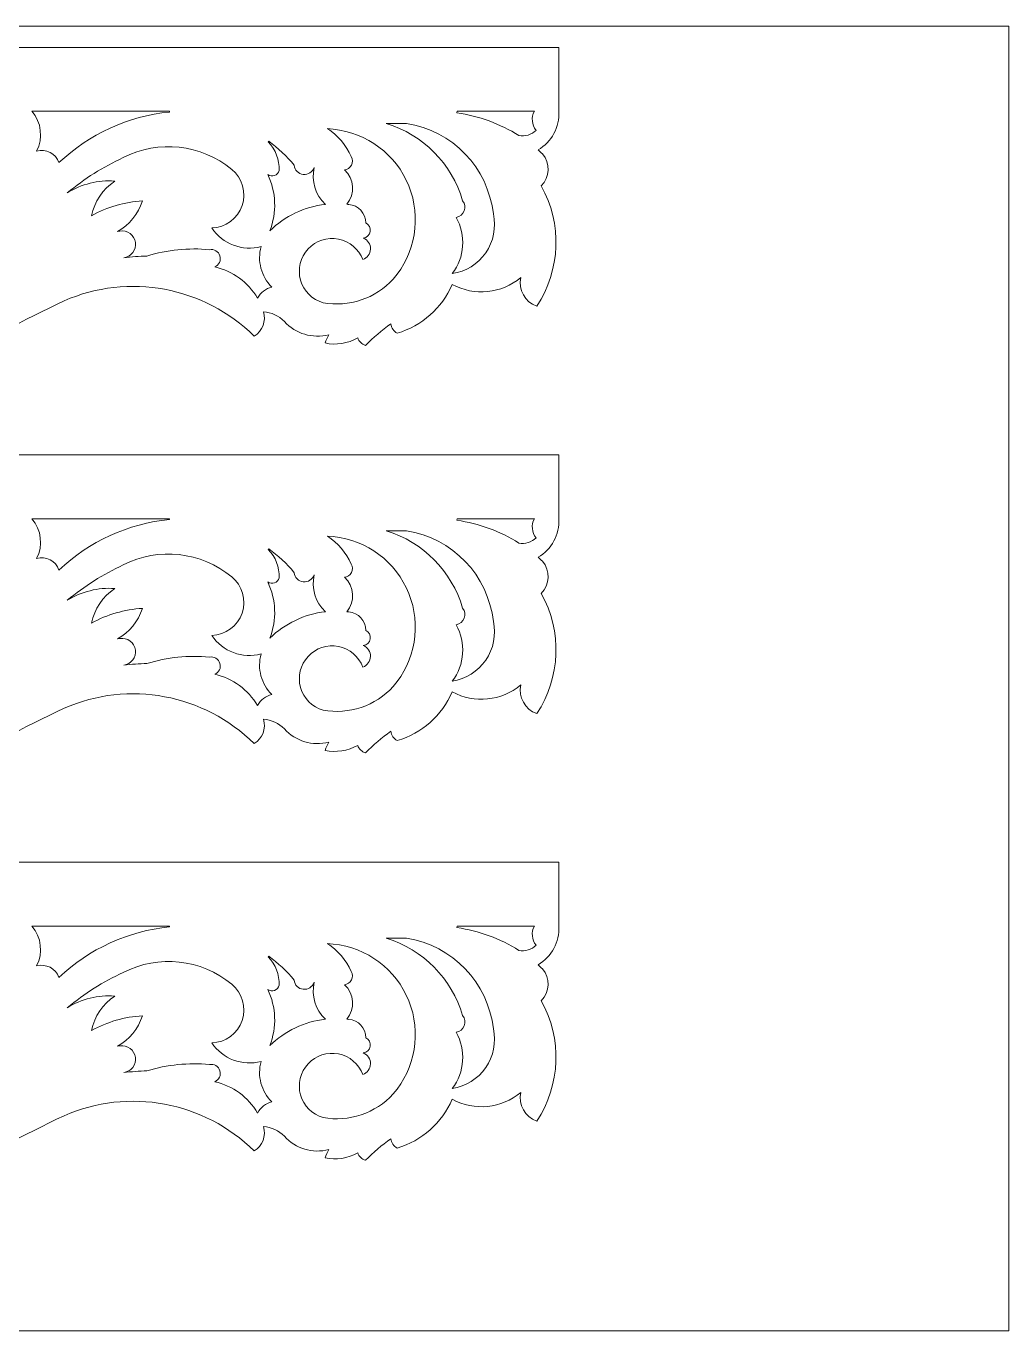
# Model space of a CAD drawing. Header units: millimetres. Extents: x 4866 to 5110, y 114 to 375.
# Drawn here: x 5018.3 to 5110.1, y 114.1 to 236.1 of the extents above; entities that cross this region are included whole.
import ezdxf

# ---------------------------------------------------------------- set-up
doc = ezdxf.new("R2010")
doc.units = ezdxf.units.MM
doc.header["$MEASUREMENT"] = 0
doc.layers.add('SITARA ALL', color=18, linetype='Continuous', true_color=0x000000)

msp = doc.modelspace()

# ---------------------------------------------------------------- linework, layer by layer
at = {"layer": 'SITARA ALL', "lineweight": 9}
for points, knots in [([(4866.13, 236.12), (4866.13, 236.12), (5110.13, 236.12), (5110.13, 236.12), (5110.13, 236.12), (5110.13, 114.12), (5110.13, 114.12), (5110.13, 114.12), (4866.13, 114.12), (4866.13, 114.12), (4866.13, 114.12), (4866.13, 236.12), (4866.13, 236.12)], [0, 0, 0, 0, 0.25, 0.25, 0.25, 0.5, 0.5, 0.5, 0.75, 0.75, 0.75, 1, 1, 1, 1]), ([(5068.06, 234.12), (5068.06, 234.12), (4868.13, 234.12), (4868.13, 234.12), (4868.13, 234.12), (4868.13, 228.15), (4868.13, 228.15), (4868.03, 226.68), (4868.79, 225.27), (4870.07, 224.54), (4869.93, 224.42), (4869.8, 224.3), (4869.66, 224.17), (4868.91, 223.29), (4868.96, 221.99), (4869.77, 221.17), (4867.8, 217.64), (4867.96, 213.3), (4870.18, 209.93), (4871.29, 210.31), (4871.93, 211.47), (4871.67, 212.61), (4873.48, 211.1), (4876.02, 210.84), (4878.09, 211.96), (4879.05, 209.75), (4880.93, 208.09), (4883.23, 207.4), (4883.56, 207.58), (4883.78, 207.9), (4883.83, 208.28), (4884.67, 207.67), (4885.46, 207), (4886.19, 206.26), (4886.54, 206.36), (4886.81, 206.62), (4886.92, 206.96), (4887.85, 206.43), (4888.94, 206.26), (4889.98, 206.49), (4889.88, 206.75), (4889.76, 207.01), (4889.63, 207.26), (4891.13, 206.87), (4892.73, 207.34), (4893.77, 208.5), (4894.3, 209.03), (4894.99, 209.35), (4895.73, 209.41), (4895.46, 208.54), (4895.82, 207.59), (4896.6, 207.13), (4901.28, 211.76), (4908.32, 213.07), (4914.36, 210.43), (4918.12, 208.62), (4921.83, 206.72), (4925.49, 204.73), (4937.84, 197.97), (4952.74, 197.85), (4965.18, 204.43), (4964.85, 203.04), (4963.84, 201.9), (4962.5, 201.4), (4963.64, 200.66), (4965.16, 200.93), (4965.97, 202.03), (4966.06, 200.44), (4966.84, 198.98), (4968.1, 198.02), (4969.36, 198.98), (4970.14, 200.44), (4970.23, 202.03), (4971.04, 200.93), (4972.56, 200.66), (4973.7, 201.4), (4972.36, 201.9), (4971.35, 203.04), (4971.02, 204.43), (4983.46, 197.86), (4998.36, 197.96), (5010.71, 204.73), (5014.37, 206.72), (5018.08, 208.62), (5021.84, 210.43), (5027.87, 213.07), (5034.91, 211.76), (5039.6, 207.13), (5040.38, 207.6), (5040.74, 208.54), (5040.46, 209.41), (5041.21, 209.35), (5041.9, 209.03), (5042.43, 208.5), (5043.47, 207.34), (5045.06, 206.87), (5046.57, 207.26), (5046.44, 207.01), (5046.32, 206.75), (5046.22, 206.49), (5047.26, 206.26), (5048.35, 206.43), (5049.28, 206.96), (5049.39, 206.62), (5049.66, 206.36), (5050, 206.26), (5050.74, 207), (5051.53, 207.67), (5052.37, 208.28), (5052.41, 207.9), (5052.64, 207.58), (5052.97, 207.4), (5055.27, 208.09), (5057.15, 209.75), (5058.11, 211.96), (5060.18, 210.84), (5062.72, 211.1), (5064.52, 212.61), (5064.27, 211.47), (5064.91, 210.31), (5066.01, 209.93), (5068.24, 213.31), (5068.4, 217.64), (5066.43, 221.17), (5067.24, 221.99), (5067.29, 223.3), (5066.53, 224.17), (5066.4, 224.3), (5066.26, 224.42), (5066.13, 224.54), (5067.41, 225.27), (5068.17, 226.68), (5068.06, 228.15), (5068.06, 228.15), (5068.06, 234.12), (5068.06, 234.12)], [0, 0, 0, 0, 0.022222, 0.022222, 0.022222, 0.044444, 0.044444, 0.044444, 0.066667, 0.066667, 0.066667, 0.088889, 0.088889, 0.088889, 0.111111, 0.111111, 0.111111, 0.133333, 0.133333, 0.133333, 0.155556, 0.155556, 0.155556, 0.177778, 0.177778, 0.177778, 0.2, 0.2, 0.2, 0.222222, 0.222222, 0.222222, 0.244444, 0.244444, 0.244444, 0.266667, 0.266667, 0.266667, 0.288889, 0.288889, 0.288889, 0.311111, 0.311111, 0.311111, 0.333333, 0.333333, 0.333333, 0.355556, 0.355556, 0.355556, 0.377778, 0.377778, 0.377778, 0.4, 0.4, 0.4, 0.422222, 0.422222, 0.422222, 0.444444, 0.444444, 0.444444, 0.466667, 0.466667, 0.466667, 0.488889, 0.488889, 0.488889, 0.511111, 0.511111, 0.511111, 0.533333, 0.533333, 0.533333, 0.555556, 0.555556, 0.555556, 0.577778, 0.577778, 0.577778, 0.6, 0.6, 0.6, 0.622222, 0.622222, 0.622222, 0.644444, 0.644444, 0.644444, 0.666667, 0.666667, 0.666667, 0.688889, 0.688889, 0.688889, 0.711111, 0.711111, 0.711111, 0.733333, 0.733333, 0.733333, 0.755556, 0.755556, 0.755556, 0.777778, 0.777778, 0.777778, 0.8, 0.8, 0.8, 0.822222, 0.822222, 0.822222, 0.844444, 0.844444, 0.844444, 0.866667, 0.866667, 0.866667, 0.888889, 0.888889, 0.888889, 0.911111, 0.911111, 0.911111, 0.933333, 0.933333, 0.933333, 0.955556, 0.955556, 0.955556, 0.977778, 0.977778, 0.977778, 1, 1, 1, 1]), ([(5021.36, 223.35), (5021.06, 224.21), (5020.14, 224.68), (5019.27, 224.43), (5019.89, 225.64), (5019.72, 227.12), (5018.83, 228.15), (5018.83, 228.15), (5031.68, 228.15), (5031.68, 228.15), (5031.68, 228.15), (5031.7, 228.08), (5031.7, 228.08), (5027.82, 227.7), (5024.18, 226.03), (5021.36, 223.35)], [0, 0, 0, 0, 0.2, 0.2, 0.2, 0.4, 0.4, 0.4, 0.6, 0.6, 0.6, 0.8, 0.8, 0.8, 1, 1, 1, 1]), ([(5064.34, 225.88), (5062.58, 226.99), (5060.61, 227.71), (5058.55, 228.01), (5058.55, 228.01), (5058.57, 228.15), (5058.57, 228.15), (5058.57, 228.15), (5065.78, 228.15), (5065.78, 228.15), (5065.47, 227.58), (5065.54, 226.88), (5065.94, 226.37), (5065.52, 225.95), (5064.92, 225.77), (5064.34, 225.88)], [0, 0, 0, 0, 0.2, 0.2, 0.2, 0.4, 0.4, 0.4, 0.6, 0.6, 0.6, 0.8, 0.8, 0.8, 1, 1, 1, 1]), ([(5058.11, 212.97), (5059.27, 214.49), (5059.42, 216.56), (5058.48, 218.23), (5058.82, 218.29), (5059.1, 218.52), (5059.22, 218.84), (5059.34, 219.16), (5059.29, 219.52), (5059.08, 219.79), (5058.06, 223.25), (5055.38, 225.96), (5051.94, 227.02), (5051.94, 227.02), (5053.83, 227.02), (5053.83, 227.02), (5058.13, 226.35), (5061.46, 222.88), (5061.95, 218.55), (5062.23, 217.29), (5061.97, 215.98), (5061.24, 214.92), (5060.51, 213.87), (5059.38, 213.16), (5058.11, 212.97)], [0, 0, 0, 0, 0.125, 0.125, 0.125, 0.25, 0.25, 0.25, 0.375, 0.375, 0.375, 0.5, 0.5, 0.5, 0.625, 0.625, 0.625, 0.75, 0.75, 0.75, 0.875, 0.875, 0.875, 1, 1, 1, 1]), ([(5046.04, 210.25), (5045.02, 210.55), (5044.22, 211.35), (5043.93, 212.37), (5043.65, 213.4), (5043.91, 214.5), (5044.63, 215.28), (5045.35, 216.06), (5046.43, 216.41), (5047.47, 216.21), (5048.52, 216), (5049.38, 215.27), (5049.75, 214.28), (5050.18, 214.43), (5050.46, 214.82), (5050.47, 215.27), (5050.48, 215.72), (5050.22, 216.13), (5049.8, 216.3), (5050.13, 216.33), (5050.4, 216.59), (5050.45, 216.92), (5050.51, 217.25), (5050.33, 217.57), (5050.03, 217.71), (5050.04, 218.62), (5049.34, 219.38), (5048.44, 219.43), (5048.37, 219.44), (5048.31, 219.45), (5048.25, 219.46), (5049.05, 220.42), (5048.95, 221.84), (5048.03, 222.68), (5048.31, 222.7), (5048.56, 222.87), (5048.69, 223.12), (5048.82, 223.37), (5048.81, 223.67), (5048.67, 223.91), (5048.2, 224.98), (5047.43, 225.89), (5046.45, 226.53), (5046.45, 226.53), (5046.99, 226.47), (5046.99, 226.47), (5050.15, 226.16), (5052.87, 224.11), (5054.05, 221.17), (5055.23, 218.22), (5054.66, 214.86), (5052.59, 212.46), (5050.94, 210.65), (5048.46, 209.81), (5046.04, 210.25)], [0, 0, 0, 0, 0.055556, 0.055556, 0.055556, 0.111111, 0.111111, 0.111111, 0.166667, 0.166667, 0.166667, 0.222222, 0.222222, 0.222222, 0.277778, 0.277778, 0.277778, 0.333333, 0.333333, 0.333333, 0.388889, 0.388889, 0.388889, 0.444444, 0.444444, 0.444444, 0.5, 0.5, 0.5, 0.555556, 0.555556, 0.555556, 0.611111, 0.611111, 0.611111, 0.666667, 0.666667, 0.666667, 0.722222, 0.722222, 0.722222, 0.777778, 0.777778, 0.777778, 0.833333, 0.833333, 0.833333, 0.888889, 0.888889, 0.888889, 0.944444, 0.944444, 0.944444, 1, 1, 1, 1]), ([(5039.91, 210.67), (5039.04, 212.17), (5037.59, 213.23), (5035.91, 213.6), (5036.31, 213.77), (5036.53, 214.21), (5036.4, 214.63), (5036.28, 215.05), (5035.85, 215.3), (5035.43, 215.21), (5033.46, 215.4), (5031.47, 215.2), (5029.58, 214.62), (5028.86, 214.6), (5028.13, 214.55), (5027.41, 214.46), (5027.74, 214.5), (5028.04, 214.68), (5028.25, 214.94), (5028.45, 215.21), (5028.54, 215.55), (5028.5, 215.88), (5028.45, 216.21), (5028.27, 216.51), (5028, 216.71), (5027.73, 216.92), (5027.4, 217), (5027.06, 216.95), (5027.06, 216.95), (5026.84, 216.92), (5026.84, 216.92), (5027.95, 217.53), (5028.78, 218.55), (5029.15, 219.77), (5027.48, 219.67), (5025.87, 219.2), (5024.41, 218.39), (5024.67, 219.71), (5025.45, 220.87), (5026.57, 221.62), (5025.01, 221.74), (5023.46, 221.35), (5022.13, 220.52), (5023.73, 221.85), (5025.48, 222.96), (5027.36, 223.82), (5030.66, 225.52), (5034.65, 225.08), (5037.51, 222.72), (5038.51, 221.9), (5038.89, 220.55), (5038.48, 219.33), (5038.06, 218.11), (5036.93, 217.28), (5035.64, 217.24), (5036.65, 215.74), (5038.5, 215.04), (5040.25, 215.5), (5039.87, 214.15), (5040.25, 212.7), (5041.25, 211.71), (5040.67, 211.58), (5040.18, 211.21), (5039.92, 210.68), (5039.92, 210.68), (5039.91, 210.67), (5039.91, 210.67)], [0, 0, 0, 0, 0.045455, 0.045455, 0.045455, 0.090909, 0.090909, 0.090909, 0.136364, 0.136364, 0.136364, 0.181818, 0.181818, 0.181818, 0.227273, 0.227273, 0.227273, 0.272727, 0.272727, 0.272727, 0.318182, 0.318182, 0.318182, 0.363636, 0.363636, 0.363636, 0.409091, 0.409091, 0.409091, 0.454545, 0.454545, 0.454545, 0.5, 0.5, 0.5, 0.545455, 0.545455, 0.545455, 0.590909, 0.590909, 0.590909, 0.636364, 0.636364, 0.636364, 0.681818, 0.681818, 0.681818, 0.727273, 0.727273, 0.727273, 0.772727, 0.772727, 0.772727, 0.818182, 0.818182, 0.818182, 0.863636, 0.863636, 0.863636, 0.909091, 0.909091, 0.909091, 0.954545, 0.954545, 0.954545, 1, 1, 1, 1]), ([(5041.06, 216.98), (5041.73, 218.68), (5041.66, 220.59), (5040.87, 222.24), (5041.05, 222.1), (5041.29, 222.07), (5041.5, 222.15), (5041.71, 222.22), (5041.88, 222.4), (5041.93, 222.62), (5041.97, 223.61), (5041.6, 224.57), (5040.91, 225.28), (5040.91, 225.28), (5040.96, 225.35), (5040.96, 225.35), (5041.84, 224.71), (5042.65, 223.95), (5043.34, 223.1), (5043.38, 222.65), (5043.74, 222.29), (5044.19, 222.25), (5044.64, 222.2), (5045.06, 222.47), (5045.2, 222.91), (5044.93, 221.65), (5045.32, 220.34), (5046.25, 219.45), (5044.29, 219.22), (5042.47, 218.35), (5041.06, 216.98)], [0, 0, 0, 0, 0.1, 0.1, 0.1, 0.2, 0.2, 0.2, 0.3, 0.3, 0.3, 0.4, 0.4, 0.4, 0.5, 0.5, 0.5, 0.6, 0.6, 0.6, 0.7, 0.7, 0.7, 0.8, 0.8, 0.8, 0.9, 0.9, 0.9, 1, 1, 1, 1]), ([(5068.06, 196.02), (5068.06, 196.02), (4868.13, 196.02), (4868.13, 196.02), (4868.13, 196.02), (4868.13, 190.06), (4868.13, 190.06), (4868.03, 188.58), (4868.79, 187.18), (4870.07, 186.45), (4869.93, 186.33), (4869.8, 186.2), (4869.66, 186.08), (4868.91, 185.2), (4868.96, 183.89), (4869.77, 183.07), (4867.8, 179.54), (4867.96, 175.21), (4870.18, 171.83), (4871.29, 172.22), (4871.93, 173.37), (4871.67, 174.51), (4873.48, 173.01), (4876.02, 172.75), (4878.09, 173.86), (4879.05, 171.66), (4880.93, 169.99), (4883.23, 169.31), (4883.56, 169.48), (4883.78, 169.81), (4883.83, 170.18), (4884.67, 169.57), (4885.46, 168.9), (4886.19, 168.17), (4886.54, 168.26), (4886.81, 168.53), (4886.92, 168.86), (4887.85, 168.34), (4888.94, 168.17), (4889.98, 168.4), (4889.88, 168.66), (4889.76, 168.91), (4889.63, 169.17), (4891.13, 168.77), (4892.73, 169.25), (4893.77, 170.4), (4894.3, 170.93), (4894.99, 171.25), (4895.73, 171.31), (4895.46, 170.44), (4895.82, 169.5), (4896.6, 169.03), (4901.28, 173.67), (4908.32, 174.98), (4914.36, 172.34), (4918.12, 170.53), (4921.83, 168.62), (4925.49, 166.63), (4937.84, 159.87), (4952.74, 159.76), (4965.18, 166.33), (4964.85, 164.94), (4963.84, 163.81), (4962.5, 163.31), (4963.64, 162.56), (4965.16, 162.84), (4965.97, 163.93), (4966.06, 162.35), (4966.84, 160.89), (4968.1, 159.93), (4969.36, 160.89), (4970.14, 162.35), (4970.23, 163.93), (4971.04, 162.84), (4972.56, 162.56), (4973.7, 163.31), (4972.36, 163.81), (4971.35, 164.94), (4971.02, 166.33), (4983.46, 159.76), (4998.36, 159.87), (5010.71, 166.63), (5014.37, 168.62), (5018.08, 170.53), (5021.84, 172.34), (5027.87, 174.98), (5034.91, 173.67), (5039.6, 169.03), (5040.38, 169.5), (5040.74, 170.44), (5040.46, 171.31), (5041.21, 171.25), (5041.9, 170.93), (5042.43, 170.4), (5043.47, 169.25), (5045.06, 168.77), (5046.57, 169.17), (5046.44, 168.91), (5046.32, 168.66), (5046.22, 168.4), (5047.26, 168.17), (5048.35, 168.34), (5049.28, 168.86), (5049.39, 168.53), (5049.66, 168.26), (5050, 168.17), (5050.74, 168.9), (5051.53, 169.57), (5052.37, 170.18), (5052.41, 169.81), (5052.64, 169.48), (5052.97, 169.31), (5055.27, 169.99), (5057.15, 171.66), (5058.11, 173.86), (5060.18, 172.75), (5062.72, 173.01), (5064.52, 174.51), (5064.27, 173.37), (5064.91, 172.22), (5066.01, 171.83), (5068.24, 175.21), (5068.4, 179.54), (5066.43, 183.07), (5067.24, 183.89), (5067.29, 185.2), (5066.53, 186.08), (5066.4, 186.2), (5066.26, 186.33), (5066.13, 186.45), (5067.41, 187.18), (5068.17, 188.58), (5068.06, 190.06), (5068.06, 190.06), (5068.06, 196.02), (5068.06, 196.02)], [0, 0, 0, 0, 0.022222, 0.022222, 0.022222, 0.044444, 0.044444, 0.044444, 0.066667, 0.066667, 0.066667, 0.088889, 0.088889, 0.088889, 0.111111, 0.111111, 0.111111, 0.133333, 0.133333, 0.133333, 0.155556, 0.155556, 0.155556, 0.177778, 0.177778, 0.177778, 0.2, 0.2, 0.2, 0.222222, 0.222222, 0.222222, 0.244444, 0.244444, 0.244444, 0.266667, 0.266667, 0.266667, 0.288889, 0.288889, 0.288889, 0.311111, 0.311111, 0.311111, 0.333333, 0.333333, 0.333333, 0.355556, 0.355556, 0.355556, 0.377778, 0.377778, 0.377778, 0.4, 0.4, 0.4, 0.422222, 0.422222, 0.422222, 0.444444, 0.444444, 0.444444, 0.466667, 0.466667, 0.466667, 0.488889, 0.488889, 0.488889, 0.511111, 0.511111, 0.511111, 0.533333, 0.533333, 0.533333, 0.555556, 0.555556, 0.555556, 0.577778, 0.577778, 0.577778, 0.6, 0.6, 0.6, 0.622222, 0.622222, 0.622222, 0.644444, 0.644444, 0.644444, 0.666667, 0.666667, 0.666667, 0.688889, 0.688889, 0.688889, 0.711111, 0.711111, 0.711111, 0.733333, 0.733333, 0.733333, 0.755556, 0.755556, 0.755556, 0.777778, 0.777778, 0.777778, 0.8, 0.8, 0.8, 0.822222, 0.822222, 0.822222, 0.844444, 0.844444, 0.844444, 0.866667, 0.866667, 0.866667, 0.888889, 0.888889, 0.888889, 0.911111, 0.911111, 0.911111, 0.933333, 0.933333, 0.933333, 0.955556, 0.955556, 0.955556, 0.977778, 0.977778, 0.977778, 1, 1, 1, 1]), ([(5021.36, 185.26), (5021.06, 186.12), (5020.14, 186.59), (5019.27, 186.34), (5019.89, 187.55), (5019.72, 189.02), (5018.83, 190.06), (5018.83, 190.06), (5031.68, 190.06), (5031.68, 190.06), (5031.68, 190.06), (5031.7, 189.99), (5031.7, 189.99), (5027.82, 189.6), (5024.18, 187.94), (5021.36, 185.26)], [0, 0, 0, 0, 0.2, 0.2, 0.2, 0.4, 0.4, 0.4, 0.6, 0.6, 0.6, 0.8, 0.8, 0.8, 1, 1, 1, 1]), ([(5064.34, 187.78), (5062.58, 188.89), (5060.61, 189.62), (5058.55, 189.91), (5058.55, 189.91), (5058.57, 190.06), (5058.57, 190.06), (5058.57, 190.06), (5065.78, 190.06), (5065.78, 190.06), (5065.47, 189.48), (5065.54, 188.78), (5065.94, 188.27), (5065.52, 187.86), (5064.92, 187.67), (5064.34, 187.78)], [0, 0, 0, 0, 0.2, 0.2, 0.2, 0.4, 0.4, 0.4, 0.6, 0.6, 0.6, 0.8, 0.8, 0.8, 1, 1, 1, 1]), ([(5046.04, 172.16), (5045.02, 172.45), (5044.22, 173.25), (5043.93, 174.28), (5043.65, 175.3), (5043.91, 176.4), (5044.63, 177.18), (5045.35, 177.97), (5046.43, 178.32), (5047.47, 178.11), (5048.52, 177.91), (5049.38, 177.18), (5049.75, 176.18), (5050.18, 176.33), (5050.46, 176.73), (5050.47, 177.18), (5050.48, 177.62), (5050.22, 178.03), (5049.8, 178.2), (5050.13, 178.24), (5050.4, 178.49), (5050.45, 178.82), (5050.51, 179.15), (5050.33, 179.47), (5050.03, 179.61), (5050.04, 180.52), (5049.34, 181.28), (5048.44, 181.34), (5048.37, 181.35), (5048.31, 181.35), (5048.25, 181.36), (5049.05, 182.32), (5048.95, 183.74), (5048.03, 184.59), (5048.31, 184.61), (5048.56, 184.77), (5048.69, 185.02), (5048.82, 185.28), (5048.81, 185.57), (5048.67, 185.82), (5048.2, 186.88), (5047.43, 187.79), (5046.45, 188.43), (5046.45, 188.43), (5046.99, 188.38), (5046.99, 188.38), (5050.15, 188.07), (5052.87, 186.02), (5054.05, 183.07), (5055.23, 180.13), (5054.66, 176.77), (5052.59, 174.37), (5050.94, 172.55), (5048.46, 171.72), (5046.04, 172.16)], [0, 0, 0, 0, 0.055556, 0.055556, 0.055556, 0.111111, 0.111111, 0.111111, 0.166667, 0.166667, 0.166667, 0.222222, 0.222222, 0.222222, 0.277778, 0.277778, 0.277778, 0.333333, 0.333333, 0.333333, 0.388889, 0.388889, 0.388889, 0.444444, 0.444444, 0.444444, 0.5, 0.5, 0.5, 0.555556, 0.555556, 0.555556, 0.611111, 0.611111, 0.611111, 0.666667, 0.666667, 0.666667, 0.722222, 0.722222, 0.722222, 0.777778, 0.777778, 0.777778, 0.833333, 0.833333, 0.833333, 0.888889, 0.888889, 0.888889, 0.944444, 0.944444, 0.944444, 1, 1, 1, 1]), ([(5058.11, 174.87), (5059.27, 176.4), (5059.42, 178.46), (5058.48, 180.14), (5058.82, 180.2), (5059.1, 180.43), (5059.22, 180.75), (5059.34, 181.07), (5059.29, 181.43), (5059.08, 181.7), (5058.06, 185.15), (5055.38, 187.87), (5051.94, 188.93), (5051.94, 188.93), (5053.83, 188.93), (5053.83, 188.93), (5058.13, 188.26), (5061.46, 184.78), (5061.95, 180.45), (5062.23, 179.2), (5061.97, 177.89), (5061.24, 176.83), (5060.51, 175.77), (5059.38, 175.06), (5058.11, 174.87)], [0, 0, 0, 0, 0.125, 0.125, 0.125, 0.25, 0.25, 0.25, 0.375, 0.375, 0.375, 0.5, 0.5, 0.5, 0.625, 0.625, 0.625, 0.75, 0.75, 0.75, 0.875, 0.875, 0.875, 1, 1, 1, 1]), ([(5039.91, 172.58), (5039.04, 174.07), (5037.59, 175.13), (5035.91, 175.51), (5036.31, 175.67), (5036.53, 176.11), (5036.4, 176.53), (5036.28, 176.95), (5035.85, 177.2), (5035.43, 177.12), (5033.46, 177.31), (5031.47, 177.1), (5029.58, 176.52), (5028.86, 176.5), (5028.13, 176.45), (5027.41, 176.37), (5027.74, 176.41), (5028.04, 176.58), (5028.25, 176.85), (5028.45, 177.12), (5028.54, 177.45), (5028.5, 177.78), (5028.45, 178.12), (5028.27, 178.42), (5028, 178.62), (5027.73, 178.82), (5027.4, 178.91), (5027.06, 178.86), (5027.06, 178.86), (5026.84, 178.82), (5026.84, 178.82), (5027.95, 179.44), (5028.78, 180.46), (5029.15, 181.67), (5027.48, 181.57), (5025.87, 181.1), (5024.41, 180.3), (5024.67, 181.62), (5025.45, 182.78), (5026.57, 183.53), (5025.01, 183.64), (5023.46, 183.25), (5022.13, 182.43), (5023.73, 183.75), (5025.48, 184.86), (5027.36, 185.73), (5030.66, 187.42), (5034.65, 186.99), (5037.51, 184.62), (5038.51, 183.81), (5038.89, 182.46), (5038.48, 181.24), (5038.06, 180.02), (5036.93, 179.18), (5035.64, 179.15), (5036.65, 177.64), (5038.5, 176.94), (5040.25, 177.41), (5039.87, 176.05), (5040.25, 174.6), (5041.25, 173.61), (5040.67, 173.49), (5040.18, 173.11), (5039.92, 172.59), (5039.92, 172.59), (5039.91, 172.58), (5039.91, 172.58)], [0, 0, 0, 0, 0.045455, 0.045455, 0.045455, 0.090909, 0.090909, 0.090909, 0.136364, 0.136364, 0.136364, 0.181818, 0.181818, 0.181818, 0.227273, 0.227273, 0.227273, 0.272727, 0.272727, 0.272727, 0.318182, 0.318182, 0.318182, 0.363636, 0.363636, 0.363636, 0.409091, 0.409091, 0.409091, 0.454545, 0.454545, 0.454545, 0.5, 0.5, 0.5, 0.545455, 0.545455, 0.545455, 0.590909, 0.590909, 0.590909, 0.636364, 0.636364, 0.636364, 0.681818, 0.681818, 0.681818, 0.727273, 0.727273, 0.727273, 0.772727, 0.772727, 0.772727, 0.818182, 0.818182, 0.818182, 0.863636, 0.863636, 0.863636, 0.909091, 0.909091, 0.909091, 0.954545, 0.954545, 0.954545, 1, 1, 1, 1]), ([(5041.06, 178.88), (5041.73, 180.59), (5041.66, 182.49), (5040.87, 184.14), (5041.05, 184.01), (5041.29, 183.98), (5041.5, 184.05), (5041.71, 184.13), (5041.88, 184.31), (5041.93, 184.53), (5041.97, 185.52), (5041.6, 186.48), (5040.91, 187.19), (5040.91, 187.19), (5040.96, 187.25), (5040.96, 187.25), (5041.84, 186.61), (5042.65, 185.86), (5043.34, 185.01), (5043.38, 184.56), (5043.74, 184.2), (5044.19, 184.15), (5044.64, 184.1), (5045.06, 184.38), (5045.2, 184.81), (5044.93, 183.56), (5045.32, 182.25), (5046.25, 181.36), (5044.29, 181.13), (5042.47, 180.26), (5041.06, 178.88)], [0, 0, 0, 0, 0.1, 0.1, 0.1, 0.2, 0.2, 0.2, 0.3, 0.3, 0.3, 0.4, 0.4, 0.4, 0.5, 0.5, 0.5, 0.6, 0.6, 0.6, 0.7, 0.7, 0.7, 0.8, 0.8, 0.8, 0.9, 0.9, 0.9, 1, 1, 1, 1]), ([(5068.06, 157.93), (5068.06, 157.93), (4868.13, 157.93), (4868.13, 157.93), (4868.13, 157.93), (4868.13, 151.96), (4868.13, 151.96), (4868.03, 150.49), (4868.79, 149.08), (4870.07, 148.35), (4869.93, 148.23), (4869.8, 148.11), (4869.66, 147.98), (4868.91, 147.1), (4868.96, 145.8), (4869.77, 144.98), (4867.8, 141.45), (4867.96, 137.11), (4870.18, 133.74), (4871.29, 134.12), (4871.93, 135.28), (4871.67, 136.42), (4873.48, 134.91), (4876.02, 134.65), (4878.09, 135.77), (4879.05, 133.56), (4880.93, 131.9), (4883.23, 131.21), (4883.56, 131.39), (4883.78, 131.71), (4883.83, 132.09), (4884.67, 131.48), (4885.46, 130.81), (4886.19, 130.07), (4886.54, 130.17), (4886.81, 130.43), (4886.92, 130.77), (4887.85, 130.24), (4888.94, 130.07), (4889.98, 130.3), (4889.88, 130.56), (4889.76, 130.82), (4889.63, 131.07), (4891.13, 130.68), (4892.73, 131.15), (4893.77, 132.31), (4894.3, 132.84), (4894.99, 133.16), (4895.73, 133.22), (4895.46, 132.35), (4895.82, 131.4), (4896.6, 130.94), (4901.28, 135.57), (4908.32, 136.88), (4914.36, 134.24), (4918.12, 132.43), (4921.83, 130.53), (4925.49, 128.54), (4937.84, 121.78), (4952.74, 121.66), (4965.18, 128.24), (4964.85, 126.85), (4963.84, 125.71), (4962.5, 125.21), (4963.64, 124.47), (4965.16, 124.74), (4965.97, 125.84), (4966.06, 124.25), (4966.84, 122.79), (4968.1, 121.83), (4969.36, 122.79), (4970.14, 124.25), (4970.23, 125.84), (4971.04, 124.74), (4972.56, 124.47), (4973.7, 125.21), (4972.36, 125.71), (4971.35, 126.85), (4971.02, 128.24), (4983.46, 121.67), (4998.36, 121.77), (5010.71, 128.54), (5014.37, 130.53), (5018.08, 132.43), (5021.84, 134.24), (5027.87, 136.88), (5034.91, 135.57), (5039.6, 130.94), (5040.38, 131.41), (5040.74, 132.35), (5040.46, 133.22), (5041.21, 133.16), (5041.9, 132.84), (5042.43, 132.31), (5043.47, 131.15), (5045.06, 130.68), (5046.57, 131.07), (5046.44, 130.82), (5046.32, 130.56), (5046.22, 130.3), (5047.26, 130.07), (5048.35, 130.24), (5049.28, 130.77), (5049.39, 130.43), (5049.66, 130.17), (5050, 130.07), (5050.74, 130.81), (5051.53, 131.48), (5052.37, 132.09), (5052.41, 131.71), (5052.64, 131.39), (5052.97, 131.21), (5055.27, 131.9), (5057.15, 133.56), (5058.11, 135.77), (5060.18, 134.65), (5062.72, 134.91), (5064.52, 136.42), (5064.27, 135.28), (5064.91, 134.12), (5066.01, 133.74), (5068.24, 137.12), (5068.4, 141.45), (5066.43, 144.98), (5067.24, 145.8), (5067.29, 147.11), (5066.53, 147.98), (5066.4, 148.11), (5066.26, 148.23), (5066.13, 148.35), (5067.41, 149.08), (5068.17, 150.49), (5068.06, 151.96), (5068.06, 151.96), (5068.06, 157.93), (5068.06, 157.93)], [0, 0, 0, 0, 0.022222, 0.022222, 0.022222, 0.044444, 0.044444, 0.044444, 0.066667, 0.066667, 0.066667, 0.088889, 0.088889, 0.088889, 0.111111, 0.111111, 0.111111, 0.133333, 0.133333, 0.133333, 0.155556, 0.155556, 0.155556, 0.177778, 0.177778, 0.177778, 0.2, 0.2, 0.2, 0.222222, 0.222222, 0.222222, 0.244444, 0.244444, 0.244444, 0.266667, 0.266667, 0.266667, 0.288889, 0.288889, 0.288889, 0.311111, 0.311111, 0.311111, 0.333333, 0.333333, 0.333333, 0.355556, 0.355556, 0.355556, 0.377778, 0.377778, 0.377778, 0.4, 0.4, 0.4, 0.422222, 0.422222, 0.422222, 0.444444, 0.444444, 0.444444, 0.466667, 0.466667, 0.466667, 0.488889, 0.488889, 0.488889, 0.511111, 0.511111, 0.511111, 0.533333, 0.533333, 0.533333, 0.555556, 0.555556, 0.555556, 0.577778, 0.577778, 0.577778, 0.6, 0.6, 0.6, 0.622222, 0.622222, 0.622222, 0.644444, 0.644444, 0.644444, 0.666667, 0.666667, 0.666667, 0.688889, 0.688889, 0.688889, 0.711111, 0.711111, 0.711111, 0.733333, 0.733333, 0.733333, 0.755556, 0.755556, 0.755556, 0.777778, 0.777778, 0.777778, 0.8, 0.8, 0.8, 0.822222, 0.822222, 0.822222, 0.844444, 0.844444, 0.844444, 0.866667, 0.866667, 0.866667, 0.888889, 0.888889, 0.888889, 0.911111, 0.911111, 0.911111, 0.933333, 0.933333, 0.933333, 0.955556, 0.955556, 0.955556, 0.977778, 0.977778, 0.977778, 1, 1, 1, 1]), ([(5021.36, 147.16), (5021.06, 148.02), (5020.14, 148.49), (5019.27, 148.24), (5019.89, 149.45), (5019.72, 150.93), (5018.83, 151.96), (5018.83, 151.96), (5031.68, 151.96), (5031.68, 151.96), (5031.68, 151.96), (5031.7, 151.89), (5031.7, 151.89), (5027.82, 151.51), (5024.18, 149.84), (5021.36, 147.16)], [0, 0, 0, 0, 0.2, 0.2, 0.2, 0.4, 0.4, 0.4, 0.6, 0.6, 0.6, 0.8, 0.8, 0.8, 1, 1, 1, 1]), ([(5064.34, 149.69), (5062.58, 150.8), (5060.61, 151.52), (5058.55, 151.82), (5058.55, 151.82), (5058.57, 151.96), (5058.57, 151.96), (5058.57, 151.96), (5065.78, 151.96), (5065.78, 151.96), (5065.47, 151.39), (5065.54, 150.69), (5065.94, 150.18), (5065.52, 149.76), (5064.92, 149.58), (5064.34, 149.69)], [0, 0, 0, 0, 0.2, 0.2, 0.2, 0.4, 0.4, 0.4, 0.6, 0.6, 0.6, 0.8, 0.8, 0.8, 1, 1, 1, 1]), ([(5046.04, 134.06), (5045.02, 134.36), (5044.22, 135.16), (5043.93, 136.18), (5043.65, 137.21), (5043.91, 138.31), (5044.63, 139.09), (5045.35, 139.87), (5046.43, 140.22), (5047.47, 140.02), (5048.52, 139.81), (5049.38, 139.08), (5049.75, 138.09), (5050.18, 138.24), (5050.46, 138.63), (5050.47, 139.08), (5050.48, 139.53), (5050.22, 139.94), (5049.8, 140.11), (5050.13, 140.14), (5050.4, 140.4), (5050.45, 140.73), (5050.51, 141.06), (5050.33, 141.38), (5050.03, 141.52), (5050.04, 142.43), (5049.34, 143.19), (5048.44, 143.24), (5048.37, 143.25), (5048.31, 143.26), (5048.25, 143.27), (5049.05, 144.23), (5048.95, 145.65), (5048.03, 146.49), (5048.31, 146.51), (5048.56, 146.68), (5048.69, 146.93), (5048.82, 147.18), (5048.81, 147.48), (5048.67, 147.72), (5048.2, 148.79), (5047.43, 149.7), (5046.45, 150.34), (5046.45, 150.34), (5046.99, 150.28), (5046.99, 150.28), (5050.15, 149.97), (5052.87, 147.92), (5054.05, 144.98), (5055.23, 142.03), (5054.66, 138.67), (5052.59, 136.27), (5050.94, 134.46), (5048.46, 133.62), (5046.04, 134.06)], [0, 0, 0, 0, 0.055556, 0.055556, 0.055556, 0.111111, 0.111111, 0.111111, 0.166667, 0.166667, 0.166667, 0.222222, 0.222222, 0.222222, 0.277778, 0.277778, 0.277778, 0.333333, 0.333333, 0.333333, 0.388889, 0.388889, 0.388889, 0.444444, 0.444444, 0.444444, 0.5, 0.5, 0.5, 0.555556, 0.555556, 0.555556, 0.611111, 0.611111, 0.611111, 0.666667, 0.666667, 0.666667, 0.722222, 0.722222, 0.722222, 0.777778, 0.777778, 0.777778, 0.833333, 0.833333, 0.833333, 0.888889, 0.888889, 0.888889, 0.944444, 0.944444, 0.944444, 1, 1, 1, 1]), ([(5058.11, 136.78), (5059.27, 138.3), (5059.42, 140.37), (5058.48, 142.04), (5058.82, 142.1), (5059.1, 142.33), (5059.22, 142.65), (5059.34, 142.97), (5059.29, 143.33), (5059.08, 143.6), (5058.06, 147.06), (5055.38, 149.77), (5051.94, 150.83), (5051.94, 150.83), (5053.83, 150.83), (5053.83, 150.83), (5058.13, 150.16), (5061.46, 146.69), (5061.95, 142.36), (5062.23, 141.1), (5061.97, 139.79), (5061.24, 138.73), (5060.51, 137.68), (5059.38, 136.97), (5058.11, 136.78)], [0, 0, 0, 0, 0.125, 0.125, 0.125, 0.25, 0.25, 0.25, 0.375, 0.375, 0.375, 0.5, 0.5, 0.5, 0.625, 0.625, 0.625, 0.75, 0.75, 0.75, 0.875, 0.875, 0.875, 1, 1, 1, 1]), ([(5039.91, 134.48), (5039.04, 135.98), (5037.59, 137.04), (5035.91, 137.41), (5036.31, 137.58), (5036.53, 138.02), (5036.4, 138.44), (5036.28, 138.86), (5035.85, 139.11), (5035.43, 139.02), (5033.46, 139.21), (5031.47, 139.01), (5029.58, 138.43), (5028.86, 138.41), (5028.13, 138.36), (5027.41, 138.27), (5027.74, 138.31), (5028.04, 138.49), (5028.25, 138.75), (5028.45, 139.02), (5028.54, 139.36), (5028.5, 139.69), (5028.45, 140.02), (5028.27, 140.32), (5028, 140.52), (5027.73, 140.73), (5027.4, 140.81), (5027.06, 140.76), (5027.06, 140.76), (5026.84, 140.73), (5026.84, 140.73), (5027.95, 141.34), (5028.78, 142.36), (5029.15, 143.58), (5027.48, 143.48), (5025.87, 143.01), (5024.41, 142.2), (5024.67, 143.52), (5025.45, 144.68), (5026.57, 145.43), (5025.01, 145.55), (5023.46, 145.16), (5022.13, 144.33), (5023.73, 145.66), (5025.48, 146.77), (5027.36, 147.63), (5030.66, 149.33), (5034.65, 148.89), (5037.51, 146.53), (5038.51, 145.71), (5038.89, 144.36), (5038.48, 143.14), (5038.06, 141.92), (5036.93, 141.09), (5035.64, 141.05), (5036.65, 139.55), (5038.5, 138.85), (5040.25, 139.31), (5039.87, 137.96), (5040.25, 136.51), (5041.25, 135.52), (5040.67, 135.39), (5040.18, 135.02), (5039.92, 134.49), (5039.92, 134.49), (5039.91, 134.48), (5039.91, 134.48)], [0, 0, 0, 0, 0.045455, 0.045455, 0.045455, 0.090909, 0.090909, 0.090909, 0.136364, 0.136364, 0.136364, 0.181818, 0.181818, 0.181818, 0.227273, 0.227273, 0.227273, 0.272727, 0.272727, 0.272727, 0.318182, 0.318182, 0.318182, 0.363636, 0.363636, 0.363636, 0.409091, 0.409091, 0.409091, 0.454545, 0.454545, 0.454545, 0.5, 0.5, 0.5, 0.545455, 0.545455, 0.545455, 0.590909, 0.590909, 0.590909, 0.636364, 0.636364, 0.636364, 0.681818, 0.681818, 0.681818, 0.727273, 0.727273, 0.727273, 0.772727, 0.772727, 0.772727, 0.818182, 0.818182, 0.818182, 0.863636, 0.863636, 0.863636, 0.909091, 0.909091, 0.909091, 0.954545, 0.954545, 0.954545, 1, 1, 1, 1]), ([(5041.06, 140.79), (5041.73, 142.49), (5041.66, 144.4), (5040.87, 146.05), (5041.05, 145.91), (5041.29, 145.88), (5041.5, 145.96), (5041.71, 146.03), (5041.88, 146.21), (5041.93, 146.43), (5041.97, 147.42), (5041.6, 148.38), (5040.91, 149.09), (5040.91, 149.09), (5040.96, 149.16), (5040.96, 149.16), (5041.84, 148.52), (5042.65, 147.76), (5043.34, 146.91), (5043.38, 146.46), (5043.74, 146.1), (5044.19, 146.06), (5044.64, 146.01), (5045.06, 146.28), (5045.2, 146.72), (5044.93, 145.46), (5045.32, 144.15), (5046.25, 143.26), (5044.29, 143.03), (5042.47, 142.16), (5041.06, 140.79)], [0, 0, 0, 0, 0.1, 0.1, 0.1, 0.2, 0.2, 0.2, 0.3, 0.3, 0.3, 0.4, 0.4, 0.4, 0.5, 0.5, 0.5, 0.6, 0.6, 0.6, 0.7, 0.7, 0.7, 0.8, 0.8, 0.8, 0.9, 0.9, 0.9, 1, 1, 1, 1])]:
    msp.add_open_spline(points, degree=3, knots=knots, dxfattribs=at)

doc.saveas('drawing.dxf')
